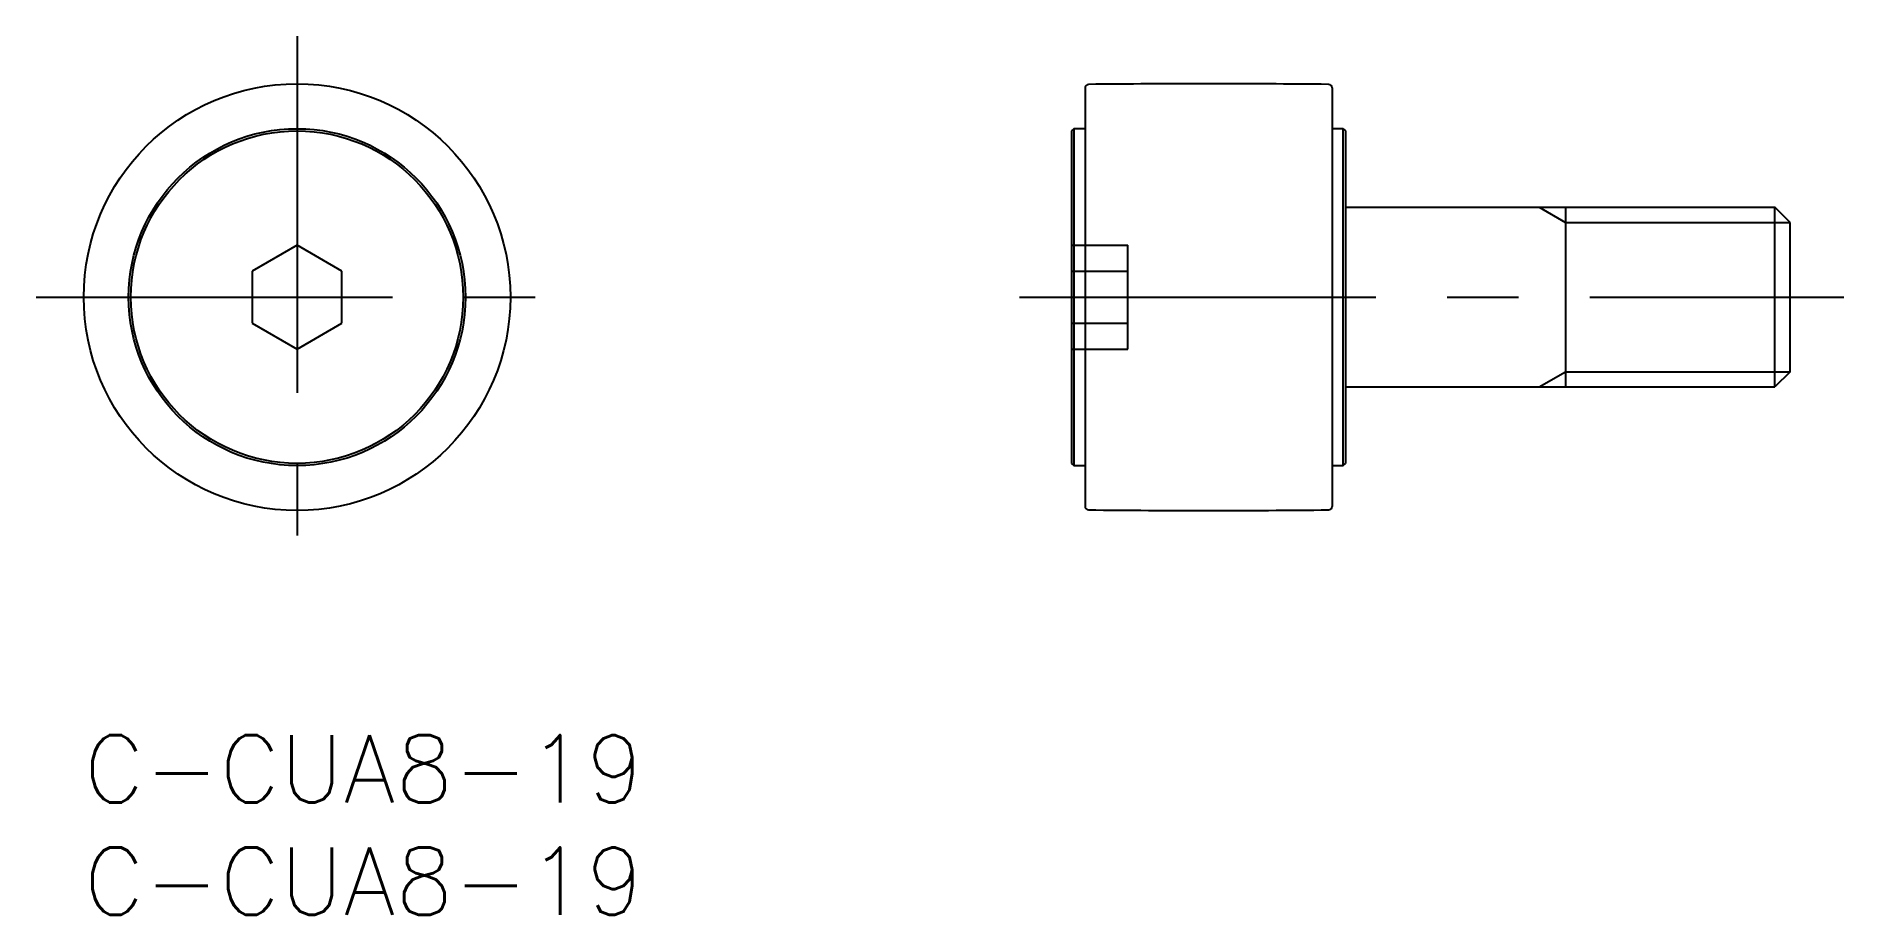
# Model space of a CAD drawing. Extents: x -2.1 to 78.4, y -8 to 31.1.
import ezdxf

# ---------------------------------------------------------------- set-up
doc = ezdxf.new("R2010")
doc.units = 0
doc.header["$LTSCALE"] = 0.5
doc.linetypes.add('CENTER', pattern=[50.8, 31.75, -6.35, 6.35, -6.35])
doc.linetypes.add('DASHED', pattern=[19.05, 12.7, -6.35])
for name, color, linetype in [('MSM_CENTER', 1, 'CENTER'), ('MSM_CONTINUOUS', 7, 'CONTINUOUS'), ('MSM_DASHED', 4, 'DASHED'), ('MSM_NARROW', 5, 'CONTINUOUS'), ('MSM_PART_NUMBER', 7, 'CONTINUOUS')]:
    doc.layers.add(name, color=color, linetype=linetype)
doc.styles.get("Standard").update_dxf_attribs({"font": 'txt.shx', "height": 3, "bigfont": 'bigfont.shx'})

# ---------------------------------------------------------------- blocks, each defined once
blk = doc.blocks.new('*U2')
at = {"layer": 'MSM_PART_NUMBER'}
blk.add_text('C-CUA8-19', height=3, dxfattribs=at).set_placement((0, -3))
blk = doc.blocks.new('*U3')
at = {"layer": 'MSM_PART_NUMBER'}
blk.add_text('C-CUA8-19', height=3, dxfattribs=at).set_placement((0, -8))

msp = doc.modelspace()

# ---------------------------------------------------------------- linework, layer by layer
at = {"layer": 'MSM_CENTER'}
for p, q in [((9.5, 31.119), (9.5, 7.881)), ((-2.119, 19.5), (21.119, 19.5)), ((41.675, 19.5), (78.39, 19.5))]:
    msp.add_line(p, q, dxfattribs=at)
at = {"layer": 'MSM_CONTINUOUS'}
for p, q in [((44.596, 28.821), (44.596, 10.179)), ((55.596, 28.821), (55.596, 10.179)), ((44.096, 27), (43.996, 26.9)), ((43.996, 26.9), (43.996, 12.1)), ((44.096, 27), (44.096, 12)), ((44.596, 27), (44.096, 27)), ((56.096, 27), (55.596, 27)), ((56.096, 27), (56.196, 26.9)), ((56.096, 12), (56.096, 27)), ((56.196, 26.9), (56.196, 12.1)), ((56.196, 23.5), (75.32, 23.5)), ((65.996, 23.5), (65.996, 15.5)), ((75.32, 15.5), (75.32, 23.5)), ((75.996, 22.824), (75.32, 23.5)), ((75.996, 16.176), (75.996, 22.824)), ((9.5, 21.809), (7.5, 20.655)), ((11.5, 20.655), (9.5, 21.809)), ((7.5, 20.655), (7.5, 18.345)), ((11.5, 18.345), (11.5, 20.655)), ((7.5, 18.345), (9.5, 17.191)), ((9.5, 17.191), (11.5, 18.345)), ((75.996, 16.176), (75.32, 15.5)), ((56.196, 15.5), (75.32, 15.5)), ((43.996, 12.1), (44.096, 12)), ((56.096, 12), (56.196, 12.1)), ((44.096, 12), (44.596, 12)), ((55.596, 12), (56.096, 12))]:
    msp.add_line(p, q, dxfattribs=at)
for radius in [9.5, 7.5, 7.4]:
    msp.add_circle((9.5, 19.5), radius, dxfattribs=at)
for centre, radius, start, end in [((50.096, -471), 500, 89.38674, 90.61326), ((44.746, 28.821), 0.15, 90.61326, 180), ((55.446, 28.821), 0.15, 0, 89.38674), ((44.746, 10.179), 0.15, 180, 269.38674), ((50.096, 510), 500, 269.38674, 270.61326), ((55.446, 10.179), 0.15, 270.61326, 0)]:
    msp.add_arc(centre, radius, start, end, dxfattribs=at)
at = {"layer": 'MSM_DASHED'}
for p, q in [((43.996, 21.809), (46.496, 21.809)), ((46.496, 17.191), (46.496, 21.809)), ((43.996, 20.655), (46.496, 20.655)), ((43.996, 18.345), (46.496, 18.345)), ((43.996, 17.191), (46.496, 17.191))]:
    msp.add_line(p, q, dxfattribs=at)
at = {"layer": 'MSM_NARROW'}
for p, q in [((64.825, 23.5), (65.996, 22.824)), ((65.996, 22.824), (75.996, 22.824)), ((64.825, 15.5), (65.996, 16.176)), ((65.996, 16.176), (75.996, 16.176))]:
    msp.add_line(p, q, dxfattribs=at)

# ---------------------------------------------------------------- block references
at = {"layer": 'MSM_CONTINUOUS'}
for name in ['*U2', '*U3']:
    msp.add_blockref(name, (0, 0), dxfattribs=at)

doc.saveas('drawing.dxf')
